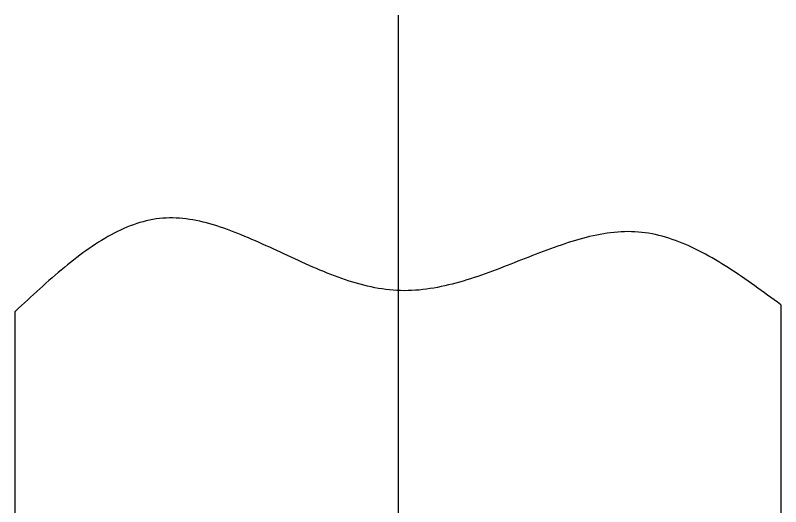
# Model space of a CAD drawing. Extents: x -169 to 190, y -107 to 117.
# Drawn here: x -139.55 to -134.45, y 40.61 to 43.88 of the extents above; entities that cross this region are included whole.
import ezdxf

# ---------------------------------------------------------------- set-up
doc = ezdxf.new("R2010")
doc.units = 0
doc.linetypes.add('DASH_CENTER', pattern=[14, 11, -1, 1, -1])
doc.layers.get('0').update_dxf_attribs({"linetype": 'CONTINUOUS'})

msp = doc.modelspace()

# ---------------------------------------------------------------- linework, layer by layer
at = {"color": 1, "linetype": 'DASH_CENTER'}
msp.add_line((-136.9999, 43.8828), (-136.9999, -35.9999), dxfattribs=at)
at = {"color": 7, "linetype": 'CONTINUOUS'}
for p, q in [((-134.4499, 41.9551), (-134.4499, 37.4572)), ((-139.5499, 37.4572), (-139.5499, 41.9108))]:
    msp.add_line(p, q, dxfattribs=at)
at = {"color": 2}
msp.add_polyline3d([(-134.45, 41.9551, 0), (-134.472, 41.9711, 0), (-134.493, 41.987, 0), (-134.515, 42.0029, 0), (-134.537, 42.0188, 0), (-134.558, 42.0346, 0), (-134.58, 42.0503, 0), (-134.602, 42.066, 0), (-134.623, 42.0815, 0), (-134.645, 42.0969, 0), (-134.667, 42.1122, 0), (-134.689, 42.1273, 0), (-134.71, 42.1423, 0), (-134.732, 42.157, 0), (-134.754, 42.1716, 0), (-134.776, 42.186, 0), (-134.797, 42.2001, 0), (-134.819, 42.214, 0), (-134.841, 42.2276, 0), (-134.863, 42.2409, 0), (-134.885, 42.254, 0), (-134.907, 42.2667, 0), (-134.929, 42.2792, 0), (-134.951, 42.2913, 0), (-134.973, 42.303, 0), (-134.995, 42.3144, 0), (-135.017, 42.3254, 0), (-135.039, 42.336, 0), (-135.061, 42.3462, 0), (-135.083, 42.3559, 0), (-135.106, 42.3652, 0), (-135.128, 42.3741, 0), (-135.15, 42.3825, 0), (-135.172, 42.3904, 0), (-135.195, 42.3978, 0), (-135.217, 42.4046, 0), (-135.24, 42.411, 0), (-135.262, 42.4168, 0), (-135.285, 42.422, 0), (-135.307, 42.4266, 0), (-135.33, 42.4307, 0), (-135.353, 42.4341, 0), (-135.375, 42.4369, 0), (-135.398, 42.4391, 0), (-135.421, 42.4406, 0), (-135.444, 42.4415, 0), (-135.467, 42.4417, 0), (-135.49, 42.4413, 0), (-135.513, 42.4404, 0), (-135.536, 42.4388, 0), (-135.559, 42.4367, 0), (-135.583, 42.4341, 0), (-135.606, 42.431, 0), (-135.629, 42.4274, 0), (-135.653, 42.4233, 0), (-135.676, 42.4187, 0), (-135.699, 42.4137, 0), (-135.723, 42.4083, 0), (-135.746, 42.4026, 0), (-135.77, 42.3964, 0), (-135.794, 42.3899, 0), (-135.817, 42.383, 0), (-135.841, 42.3759, 0), (-135.865, 42.3684, 0), (-135.889, 42.3607, 0), (-135.912, 42.3527, 0), (-135.936, 42.3445, 0), (-135.96, 42.336, 0), (-135.984, 42.3274, 0), (-136.008, 42.3186, 0), (-136.032, 42.3096, 0), (-136.056, 42.3005, 0), (-136.08, 42.2913, 0), (-136.104, 42.282, 0), (-136.128, 42.2726, 0), (-136.152, 42.2631, 0), (-136.176, 42.2536, 0), (-136.201, 42.2441, 0), (-136.225, 42.2346, 0), (-136.249, 42.2251, 0), (-136.273, 42.2157, 0), (-136.298, 42.2063, 0), (-136.322, 42.197, 0), (-136.346, 42.1878, 0), (-136.37, 42.1787, 0), (-136.395, 42.1698, 0), (-136.419, 42.161, 0), (-136.444, 42.1524, 0), (-136.468, 42.144, 0), (-136.492, 42.1358, 0), (-136.517, 42.1279, 0), (-136.541, 42.1202, 0), (-136.566, 42.1128, 0), (-136.59, 42.1057, 0), (-136.615, 42.0989, 0), (-136.639, 42.0925, 0), (-136.664, 42.0864, 0), (-136.688, 42.0807, 0), (-136.713, 42.0753, 0), (-136.737, 42.0704, 0), (-136.762, 42.066, 0), (-136.786, 42.062, 0), (-136.811, 42.0584, 0), (-136.835, 42.0554, 0), (-136.86, 42.0529, 0), (-136.884, 42.0509, 0), (-136.909, 42.0495, 0), (-136.933, 42.0486, 0), (-136.958, 42.0483, 0), (-136.983, 42.0487, 0), (-137.007, 42.0497, 0), (-137.032, 42.0513, 0), (-137.056, 42.0535, 0), (-137.081, 42.0564, 0), (-137.105, 42.0598, 0), (-137.13, 42.0637, 0), (-137.154, 42.0682, 0), (-137.179, 42.0732, 0), (-137.203, 42.0787, 0), (-137.227, 42.0847, 0), (-137.252, 42.0911, 0), (-137.276, 42.0979, 0), (-137.301, 42.1052, 0), (-137.325, 42.1129, 0), (-137.35, 42.1209, 0), (-137.374, 42.1292, 0), (-137.398, 42.1379, 0), (-137.423, 42.1469, 0), (-137.447, 42.1562, 0), (-137.471, 42.1657, 0), (-137.495, 42.1755, 0), (-137.52, 42.1855, 0), (-137.544, 42.1957, 0), (-137.568, 42.2061, 0), (-137.592, 42.2167, 0), (-137.616, 42.2274, 0), (-137.64, 42.2382, 0), (-137.664, 42.2491, 0), (-137.688, 42.2601, 0), (-137.712, 42.2711, 0), (-137.736, 42.2822, 0), (-137.76, 42.2933, 0), (-137.784, 42.3044, 0), (-137.808, 42.3155, 0), (-137.832, 42.3265, 0), (-137.855, 42.3375, 0), (-137.879, 42.3483, 0), (-137.903, 42.3591, 0), (-137.926, 42.3697, 0), (-137.95, 42.3802, 0), (-137.974, 42.3905, 0), (-137.997, 42.4006, 0), (-138.021, 42.4105, 0), (-138.044, 42.4202, 0), (-138.067, 42.4296, 0), (-138.091, 42.4388, 0), (-138.114, 42.4476, 0), (-138.137, 42.4562, 0), (-138.16, 42.4644, 0), (-138.183, 42.4722, 0), (-138.207, 42.4797, 0), (-138.23, 42.4868, 0), (-138.253, 42.4934, 0), (-138.275, 42.4997, 0), (-138.298, 42.5054, 0), (-138.321, 42.5107, 0), (-138.344, 42.5155, 0), (-138.366, 42.5197, 0), (-138.389, 42.5234, 0), (-138.411, 42.5266, 0), (-138.434, 42.5291, 0), (-138.456, 42.5311, 0), (-138.479, 42.5324, 0), (-138.501, 42.5331, 0), (-138.523, 42.5331, 0), (-138.545, 42.5325, 0), (-138.567, 42.5311, 0), (-138.589, 42.529, 0), (-138.611, 42.5262, 0), (-138.633, 42.5226, 0), (-138.655, 42.5184, 0), (-138.677, 42.5136, 0), (-138.698, 42.508, 0), (-138.72, 42.5019, 0), (-138.741, 42.4951, 0), (-138.763, 42.4877, 0), (-138.784, 42.4797, 0), (-138.806, 42.4712, 0), (-138.827, 42.462, 0), (-138.848, 42.4524, 0), (-138.869, 42.4422, 0), (-138.891, 42.4315, 0), (-138.912, 42.4203, 0), (-138.933, 42.4086, 0), (-138.954, 42.3964, 0), (-138.975, 42.3838, 0), (-138.996, 42.3708, 0), (-139.016, 42.3573, 0), (-139.037, 42.3435, 0), (-139.058, 42.3292, 0), (-139.079, 42.3146, 0), (-139.1, 42.2996, 0), (-139.12, 42.2843, 0), (-139.141, 42.2686, 0), (-139.162, 42.2526, 0), (-139.182, 42.2364, 0), (-139.203, 42.2198, 0), (-139.223, 42.203, 0), (-139.244, 42.186, 0), (-139.264, 42.1687, 0), (-139.285, 42.1512, 0), (-139.305, 42.1335, 0), (-139.326, 42.1156, 0), (-139.346, 42.0975, 0), (-139.367, 42.0793, 0), (-139.387, 42.0609, 0), (-139.407, 42.0424, 0), (-139.428, 42.0238, 0), (-139.448, 42.0051, 0), (-139.468, 41.9864, 0), (-139.489, 41.9675, 0), (-139.509, 41.9487, 0), (-139.53, 41.9298, 0), (-139.55, 41.9108, 0)], dxfattribs=at)

doc.saveas('drawing.dxf')
